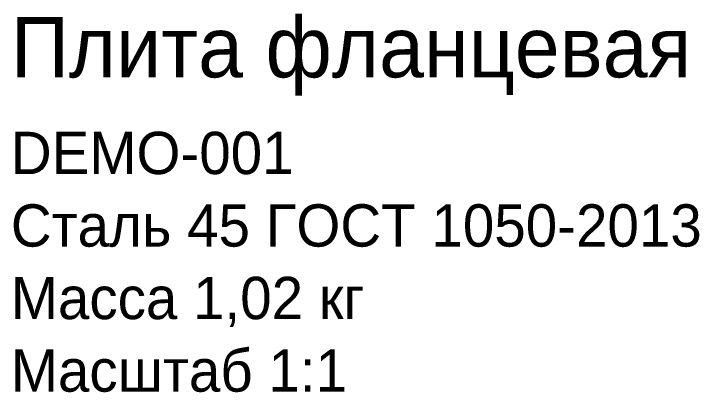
# Model space of a CAD drawing. Header units: millimetres. Extents: x -70 to 157, y -88 to 86.
# Drawn here: x 100.2 to 157, y -88 to -56.7 of the extents above; entities that cross this region are included whole.
import ezdxf

# ---------------------------------------------------------------- set-up
doc = ezdxf.new("R2010")
doc.units = ezdxf.units.MM
doc.layers.add('TEXT', color=2, linetype='CONTINUOUS')

msp = doc.modelspace()

# ---------------------------------------------------------------- texts
at = {"layer": 'TEXT'}
for s, height, p in [('Плита фланцевая', 5, (100, -62)), ('DEMO-001', 3.5, (100, -70)), ('Сталь 45 ГОСТ 1050-2013', 3.5, (100, -76)), ('Масса 1,02 кг', 3.5, (100, -82)), ('Масштаб 1:1', 3.5, (100, -88))]:
    msp.add_text(s, height=height, dxfattribs=at).set_placement(p)

doc.saveas('drawing.dxf')
